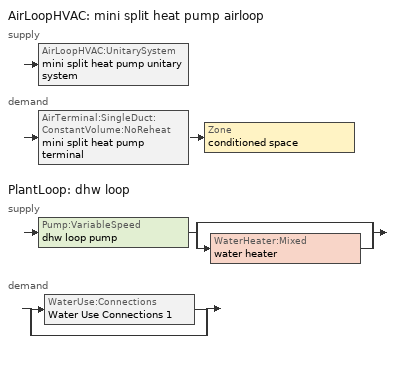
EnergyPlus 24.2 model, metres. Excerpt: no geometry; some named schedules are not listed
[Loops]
AirLoopHVAC 'mini split heat pump airloop'
 supply: AirLoopHVAC:UnitarySystem 'mini split heat pump unitary system'
 demand: AirTerminal:SingleDuct:ConstantVolume:NoReheat 'mini split heat pump terminal' > Zone 'conditioned space'
PlantLoop 'dhw loop'
 supply: Pump:VariableSpeed 'dhw loop pump' > split
  | bypass
  | WaterHeater:Mixed 'water heater'
 demand: split
  | WaterUse:Connections 'Water Use Connections 1'
  | bypass
[ZoneControl:Thermostat]
conditioned space Thermostat: Zone or ZoneList=conditioned space; Control Type Schedule=conditioned space Thermostat Schedule; Control 1=conditioned space temperature setpoint; Temperature Difference Between Cutout And Setpoint {deltaC}=0
[ThermostatSetpoint:DualSetpoint]
conditioned space temperature setpoint: Heating Setpoint Temperature Schedule=heating setpoint; Cooling Setpoint Temperature Schedule=cooling setpoint
[AirLoopHVAC:UnitarySystem] Control Type=Load; Controlling Zone or Thermostat Location=conditioned space; Dehumidification Control Type=None; Availability Schedule=Always On Discrete; Fan Placement=BlowThrough; DX Heating Coil Sizing Ratio=1; Use DOAS DX Cooling Coil=No; Minimum Supply Air Temperature {C}=2; Latent Load Control=SensibleOnlyLoadControl; Heating Supply Air Flow Rate Method=SupplyAirFlowRate; No Load Supply Air Flow Rate Method=SupplyAirFlowRate; No Load Supply Air Flow Rate {m3/s}=0; No Load Supply Air Flow Rate Control Set To Low Speed=Yes; Maximum Supply Air Temperature {C}=48.8889; Maximum Outdoor Dry-Bulb Temperature for Supplemental Heater Operation {C}=21; Ancillary On-Cycle Electric Power {W}=0; Ancillary Off-Cycle Electric Power {W}=0
Name | Supply Fan | Supply Air Fan Operating Mode Schedule | Heating Coil | Cooling Supply Air Flow Rate Method | Heating Supply Air Flow Rate {m3/s} | Cooling Coil | Cooling Supply Air Flow Rate {m3/s} | Design Specification Multispeed Object
unit heater unitary system | unit heater supply fan | unit heater auto fan schedule | unit heater htg coil | None | 0.00141584
mini split heat pump unitary system | mini split heat pump supply fan | mini split heat pump auto fan schedule | mini split heat pump htg coil | SupplyAirFlowRate | 0.187835 | mini split heat pump clg coil | 0.187835 | Unitary System Performance Multispeed 1
[Fan:SystemModel] Availability Schedule=Always On Discrete; Speed Control Method=Discrete; Electric Power Minimum Flow Rate Fraction=0.2; Design Pressure Rise {Pa}=500; Motor Efficiency=1; Motor In Air Stream Fraction=1; Design Electric Power Consumption {W}=Autosize; Design Power Sizing Method=PowerPerFlow; Electric Power Per Unit Flow Rate Per Unit Pressure {W/((m3/s)-Pa)}=1.66667; Fan Total Efficiency=0.7; Motor Loss Radiative Fraction=0
Name | Design Maximum Air Flow Rate {m3/s} | Electric Power Per Unit Flow Rate {W/(m3/s)} | Number of Speeds | Speed Flow Fraction 1 | Speed Electric Power Fraction 1 | Speed Flow Fraction 2 | Speed Electric Power Fraction 2 | Speed Flow Fraction 3 | Speed Electric Power Fraction 3 | Speed Flow Fraction 4 | Speed Electric Power Fraction 4
unit heater supply fan | 0.00141584 | 1e-06 | 1 | 1 | 1
mini split heat pump supply fan | 0.231324 | 148.322 | 4 | 0.20706 | 0.00888 | 0.252 | 0.016 | 0.812 | 0.53539 | 1 | 1
[Coil:Heating:Fuel]
unit heater htg coil: Availability Schedule=Always On Discrete; Fuel Type=OtherFuel1; Burner Efficiency=0.3; Nominal Capacity {W}=0.293071; On Cycle Parasitic Electric Load {W}=0; Off Cycle Parasitic Fuel Load {W}=0
[ZoneHVAC:Baseboard:Convective:Electric]
electric baseboard: Availability Schedule=Always On Discrete; Heating Design Capacity {W}=9710.62; Efficiency=1
[AirTerminal:SingleDuct:ConstantVolume:NoReheat]
mini split heat pump terminal: Availability Schedule=Always On Discrete; Maximum Air Flow Rate {m3/s}=0.187835
[Zone equipment]
conditioned space: unit heater unitary system, electric baseboard, mini split heat pump terminal
[AirLoopHVAC]
mini split heat pump airloop: Design Supply Air Flow Rate {m3/s}=0.187835; Design Return Air Flow Fraction of Supply Air Flow=1
[Sizing:System]
mini split heat pump airloop: Type of Load to Size On=Sensible; Design Outdoor Air Flow Rate {m3/s}=Autosize; Central Heating Maximum System Air Flow Ratio=0.3; Preheat Design Temperature {C}=7; Preheat Design Humidity Ratio {kgWater/kgDryAir}=0.008; Precool Design Temperature {C}=12.8; Precool Design Humidity Ratio {kgWater/kgDryAir}=0.008; Central Cooling Design Supply Air Temperature {C}=12.8; Central Heating Design Supply Air Temperature {C}=16.7; Type of Zone Sum to Use=NonCoincident; 100% Outdoor Air in Cooling=Yes; 100% Outdoor Air in Heating=Yes; Central Cooling Design Supply Air Humidity Ratio {kgWater/kgDryAir}=0.0085; Central Heating Design Supply Air Humidity Ratio {kgWater/kgDryAir}=0.008; Cooling Supply Air Flow Rate Method=DesignDay; Cooling Supply Air Flow Rate {m3/s}=0; Cooling Supply Air Flow Rate Per Floor Area {m3/s-m2}=0.00996765; Cooling Fraction of Autosized Cooling Supply Air Flow Rate=1; Cooling Supply Air Flow Rate Per Unit Cooling Capacity {m3/s-W}=3.94755e-05; Heating Supply Air Flow Rate Method=DesignDay; Heating Supply Air Flow Rate {m3/s}=0; Heating Supply Air Flow Rate Per Floor Area {m3/s-m2}=0.00996765; Heating Fraction of Autosized Heating Supply Air Flow Rate=1; Heating Fraction of Autosized Cooling Supply Air Flow Rate=1; Heating Supply Air Flow Rate Per Unit Heating Capacity {m3/s-W}=3.15882e-05; System Outdoor Air Method=ZoneSum; Zone Maximum Outdoor Air Fraction=1; Cooling Design Capacity Method=CoolingDesignCapacity; Cooling Design Capacity {W}=Autosize; Cooling Design Capacity Per Floor Area {W/m2}=234.7; Fraction of Autosized Cooling Design Capacity=1; Heating Design Capacity Method=HeatingDesignCapacity; Heating Design Capacity {W}=Autosize; Heating Design Capacity Per Floor Area {W/m2}=157; Fraction of Autosized Heating Design Capacity=1; Central Cooling Capacity Control Method=OnOff; Occupant Diversity=Autosize
[Coil:Heating:DX:MultiSpeed]
mini split heat pump htg coil: Availability Schedule=Always On Discrete; Minimum Outdoor Dry-Bulb Temperature for Compressor Operation {C}=-28.8889; Crankcase Heater Capacity {W}=50; Maximum Outdoor Dry-Bulb Temperature for Crankcase Heater Operation {C}=10; Defrost Energy Input Ratio Function of Temperature Curve=Defrosteir; Maximum Outdoor Dry-Bulb Temperature for Defrost Operation {C}=4.44444; Defrost Strategy=ReverseCycle; Defrost Control=Timed; Defrost Time Period Fraction=0.058333; Resistive Defrost Heater Capacity {W}=AutoSize; Apply Part Load Fraction to Speeds Greater than 1=No; Fuel Type=Electricity; Region number for Calculating HSPF=4; Number of Speeds=2; Speed Gross Rated Heating Capacity 1 {W}=1085.66; Speed Gross Rated Heating COP 1 {W/W}=3.9844; Speed Rated Air Flow Rate 1 {m3/s}=0.058306; Speed Rated Supply Air Fan Power Per Volume Flow Rate 2017 1 {W/(m3/s)}=773.3; Speed Rated Supply Air Fan Power Per Volume Flow Rate 2023 1 {W/(m3/s)}=934.4; Speed Heating Capacity Function of Temperature Curve Name 1=Heat-CAP-fT1; Speed Heating Capacity Function of Flow Fraction Curve Name 1=Heat-CAP-fFF1; Speed Energy Input Ratio Function of Temperature Curve Name 1=Heat-EIR-fT1; Speed Energy Input Ratio Function of Flow Fraction Curve Name 1=Heat-EIR-fFF1; Speed Part Load Fraction Correlation Curve Name 1=Heat-PLF-fPLR1; Speed Rated Waste Heat Fraction of Power Input 1=0.2; Speed Waste Heat Function of Temperature Curve Name 1=ConstantBiquadratic 1; Speed Gross Rated Heating Capacity 2 {W}=4276.03; Speed Gross Rated Heating COP 2 {W/W}=2.70544; Speed Rated Air Flow Rate 2 {m3/s}=0.231372; Speed Rated Supply Air Fan Power Per Volume Flow Rate 2017 2 {W/(m3/s)}=773.3; Speed Rated Supply Air Fan Power Per Volume Flow Rate 2023 2 {W/(m3/s)}=934.4; Speed Heating Capacity Function of Temperature Curve Name 2=Heat-CAP-fT2; Speed Heating Capacity Function of Flow Fraction Curve Name 2=Heat-CAP-fFF2; Speed Energy Input Ratio Function of Temperature Curve Name 2=Heat-EIR-fT2; Speed Energy Input Ratio Function of Flow Fraction Curve Name 2=Heat-EIR-fFF2; Speed Part Load Fraction Correlation Curve Name 2=Heat-PLF-fPLR2; Speed Rated Waste Heat Fraction of Power Input 2=0.2; Speed Waste Heat Function of Temperature Curve Name 2=ConstantBiquadratic 1
[Coil:Cooling:DX:MultiSpeed]
mini split heat pump clg coil: Availability Schedule=Always On Discrete; Condenser Type=AirCooled; Minimum Outdoor Dry-Bulb Temperature for Compressor Operation {C}=-25; Apply Part Load Fraction to Speeds Greater than 1=No; Apply Latent Degradation to Speeds Greater than 1=No; Crankcase Heater Capacity {W}=50; Maximum Outdoor Dry-Bulb Temperature for Crankcase Heater Operation {C}=10; Basin Heater Capacity {W/K}=0; Basin Heater Setpoint Temperature {C}=2; Fuel Type=Electricity; Number of Speeds=2; Speed Gross Rated Total Cooling Capacity 1 {W}=892.794; Speed Gross Rated Sensible Heat Ratio 1=0.806404; Speed Gross Rated Cooling COP 1 {W/W}=3.24129; Speed Rated Air Flow Rate 1 {m3/s}=0.0479074; Speed Rated Evaporator Fan Power Per Volume Flow Rate 2017 1 {W/(m3/s)}=773.3; Speed Rated Evaporator Fan Power Per Volume Flow Rate 2023 1 {W/(m3/s)}=934.4; Speed Total Cooling Capacity Function of Temperature Curve Name 1=Cool-CAP-fT1; Speed Total Cooling Capacity Function of Flow Fraction Curve Name 1=Cool-CAP-fFF1; Speed Energy Input Ratio Function of Temperature Curve Name 1=Cool-EIR-fT1; Speed Energy Input Ratio Function of Flow Fraction Curve Name 1=Cool-EIR-fFF1; Speed Part Load Fraction Correlation Curve Name 1=Cool-PLF-fPLR1; Speed Nominal Time for Condensate Removal to Begin 1 {s}=1000; Speed Ratio of Initial Moisture Evaporation Rate and Steady State Latent Capacity 1=1.5; Speed Maximum Cycling Rate 1 {cycles/hr}=3; Speed Latent Capacity Time Constant 1 {s}=45; Speed Rated Waste Heat Fraction of Power Input 1=0.2; Speed Waste Heat Function of Temperature Curve Name 1=ConstantBiquadratic; Speed Evaporative Condenser Effectiveness 1=0.9; Speed Evaporative Condenser Air Flow Rate 1 {m3/s}=AutoSize; Speed Rated Evaporative Condenser Pump Power Consumption 1 {W}=AutoSize; Speed Gross Rated Total Cooling Capacity 2 {W}=3518.37; Speed Gross Rated Sensible Heat Ratio 2=0.759942; Speed Gross Rated Cooling COP 2 {W/W}=2.58185; Speed Rated Air Flow Rate 2 {m3/s}=0.187874; Speed Rated Evaporator Fan Power Per Volume Flow Rate 2017 2 {W/(m3/s)}=773.3; Speed Rated Evaporator Fan Power Per Volume Flow Rate 2023 2 {W/(m3/s)}=934.4; Speed Total Cooling Capacity Function of Temperature Curve Name 2=Cool-CAP-fT2; Speed Total Cooling Capacity Function of Flow Fraction Curve Name 2=Cool-CAP-fFF2; Speed Energy Input Ratio Function of Temperature Curve Name 2=Cool-EIR-fT2; Speed Energy Input Ratio Function of Flow Fraction Curve Name 2=Cool-EIR-fFF2; Speed Part Load Fraction Correlation Curve Name 2=Cool-PLF-fPLR2; Speed Nominal Time for Condensate Removal to Begin 2 {s}=1000; Speed Ratio of Initial Moisture Evaporation Rate and Steady State Latent Capacity 2=1.5; Speed Maximum Cycling Rate 2 {cycles/hr}=3; Speed Latent Capacity Time Constant 2 {s}=45; Speed Rated Waste Heat Fraction of Power Input 2=0.2; Speed Waste Heat Function of Temperature Curve Name 2=ConstantBiquadratic; Speed Evaporative Condenser Effectiveness 2=0.9; Speed Evaporative Condenser Air Flow Rate 2 {m3/s}=AutoSize; Speed Rated Evaporative Condenser Pump Power Consumption 2 {W}=AutoSize
[UnitarySystemPerformance:Multispeed]
Unitary System Performance Multispeed 1: Number of Speeds for Heating=2; Number of Speeds for Cooling=2; Single Mode Operation=No; No Load Supply Air Flow Rate Ratio=1; Heating Speed Supply Air Flow Ratio 1=0.310345; Cooling Speed Supply Air Flow Ratio 1=0.255; Heating Speed Supply Air Flow Ratio 2=1.23153; Cooling Speed Supply Air Flow Ratio 2=1
[PlantLoop]
dhw loop: Fluid Type=Water; Plant Equipment Operation Scheme=dhw loop Operation Schemes; Maximum Loop Temperature {C}=100; Minimum Loop Temperature {C}=0; Maximum Loop Flow Rate {m3/s}=0.01; Minimum Loop Flow Rate {m3/s}=0; Plant Loop Volume {m3}=0.003; Load Distribution Scheme=Optimal; Plant Loop Demand Calculation Scheme=SingleSetpoint; Common Pipe Simulation=None
[Sizing:Plant]
dhw loop: Loop Type=Heating; Design Loop Exit Temperature {C}=56; Loop Design Temperature Difference {deltaC}=5.55556; Sizing Option=NonCoincident; Zone Timesteps in Averaging Window=1; Coincident Sizing Factor Mode=None
[Pump:VariableSpeed]
dhw loop pump: Design Maximum Flow Rate {m3/s}=0.01; Design Pump Head {Pa}=1; Design Power Consumption {W}=0; Motor Efficiency=0.85; Fraction of Motor Inefficiencies to Fluid Stream=0; Coefficient 1 of the Part Load Performance Curve=0; Coefficient 2 of the Part Load Performance Curve=1; Coefficient 3 of the Part Load Performance Curve=0; Coefficient 4 of the Part Load Performance Curve=0; Design Minimum Flow Rate {m3/s}=0; Pump Control Type=Intermittent; Skin Loss Radiative Fraction=0.5; Design Power Sizing Method=PowerPerFlowPerPressure; Design Electric Power per Unit Flow Rate {W/(m3/s)}=348701.1; Design Shaft Power per Unit Flow Rate per Unit Head {W/((m3/s)-Pa)}=1.28205; Design Minimum Flow Rate Fraction=0
[WaterHeater:Mixed]
water heater: Tank Volume {m3}=0.221447; Setpoint Temperature Schedule=water heater setpoint; Deadband Temperature Difference {deltaC}=2; Maximum Temperature Limit {C}=99; Heater Control Type=Cycle; Heater Maximum Capacity {W}=5500.06; Heater Minimum Capacity {W}=0; Heater Ignition Minimum Flow Rate {m3/s}=0; Heater Ignition Delay {s}=0; Heater Fuel Type=Electricity; Heater Thermal Efficiency=1; Off Cycle Parasitic Fuel Consumption Rate {W}=0; Off Cycle Parasitic Fuel Type=Electricity; Off Cycle Parasitic Heat Fraction to Tank=0; On Cycle Parasitic Fuel Consumption Rate {W}=0; On Cycle Parasitic Fuel Type=Electricity; On Cycle Parasitic Heat Fraction to Tank=0; Ambient Temperature Indicator=Zone; Ambient Temperature Zone=conditioned space; Off Cycle Loss Coefficient to Ambient Temperature {W/K}=1.99936; Off Cycle Loss Fraction to Zone=1; On Cycle Loss Coefficient to Ambient Temperature {W/K}=1.99936; On Cycle Loss Fraction to Zone=1; Use Side Effectiveness=1; Source Side Effectiveness=1; Use Side Design Flow Rate {m3/s}=Autosize; Source Side Design Flow Rate {m3/s}=Autosize; Indirect Water Heating Recovery Time {hr}=1.5; Source Side Flow Control Mode=IndirectHeatPrimarySetpoint
[WaterHeater:Sizing]
water heater: Design Mode=PeakDraw; Time Storage Can Meet Peak Draw {hr}=0.538503; Time for Tank Recovery {hr}=0; Nominal Tank Volume for Autosizing Plant Connections {m3}=1
[SetpointManager:Scheduled]
Setpoint Manager Scheduled 1: Control Variable=Temperature; Schedule=dhw temp
[WaterUse:Connections]
Water Use Connections 1: Drain Water Heat Exchanger Type=None; Drain Water Heat Exchanger Destination=Plant; Water Use Equipment Name 1=dhw fixtures; Water Use Equipment Name 2=dhw distribution waste; Water Use Equipment Name 3=clothes washer; Water Use Equipment Name 4=dishwasher
[WaterUse:Equipment]
Name | Peak Flow Rate {m3/s} | Flow Rate Fraction Schedule | Target Temperature Schedule
dhw fixtures | 4.45828e-06 | dhw fixtures schedule | mixed water temperature schedule
dhw distribution waste | 1.35156e-06 | dhw fixtures schedule | mixed water temperature schedule
clothes washer | 9.69919e-07 | clothes washer schedule
dishwasher | 2.90872e-07 | dishwasher schedule
[PlantEquipmentOperationSchemes]
dhw loop Operation Schemes: Control Scheme Object Type 1=PlantEquipmentOperation:HeatingLoad; Control Scheme Name 1=dhw loop Heating Operation Scheme; Control Scheme Schedule Name 1=Always On Discrete
[PlantEquipmentOperation:HeatingLoad]
dhw loop Heating Operation Scheme: Load Range Lower Limit 1 {W}=0; Load Range Upper Limit 1 {W}=1000000000; Range Equipment List Name 1=dhw loop Heating Equipment List
[PlantEquipmentList]
dhw loop Heating Equipment List: WaterHeater:Mixed, water heater
[EnergyManagementSystem:InternalVariable]
mini_split_heat_pump_airloop_max_sup_fan_mfr: Internal Data Index Key=mini split heat pump supply fan; Internal Data Type=Fan Maximum Mass Flow Rate
[EnergyManagementSystem:Sensor]
Name | Output:Variable or Output:Meter Index Key | Output:Variable or Output:Meter
conditioned_space_clg_unmet_s | conditioned space | Zone Cooling Setpoint Not Met Time
conditioned_space_htg_unmet_s | conditioned space | Zone Heating Setpoint Not Met Time
dhw_loss | water heater | Water Heater Heat Loss Energy
dhw_rtf | water heater | Water Heater Runtime Fraction
fridge_tin_s; tin_s; tin_s_1 | conditioned space | Zone Mean Air Temperature
ig_ee_conv_1 | clothes washer | Electric Equipment Convective Heating Energy
ig_ee_conv_3 | dishwasher | Electric Equipment Convective Heating Energy
ig_ee_rad_1 | clothes washer | Electric Equipment Radiant Heating Energy
ig_ee_rad_3 | dishwasher | Electric Equipment Radiant Heating Energy
mini_split_heat_pump_airloop_Fan_RTF_s | mini split heat pump supply fan | Fan Runtime Fraction Speed 1
mini_split_heat_pump_airloop_Fan_RTF_s_1 | mini split heat pump supply fan | Fan Runtime Fraction Speed 2
mini_split_heat_pump_airloop_Fan_RTF_s_2 | mini split heat pump supply fan | Fan Runtime Fraction Speed 3
mini_split_heat_pump_airloop_Fan_RTF_s_3 | mini split heat pump supply fan | Fan Runtime Fraction Speed 4
mini_split_heat_pump_clg_coil_s | mini split heat pump clg coil | Cooling Coil Total Cooling Energy
mini_split_heat_pump_htg_coil_s | mini split heat pump htg coil | Heating Coil Heating Energy
mini_split_heat_pump_supply_fan_s | mini split heat pump supply fan | Fan Electricity Energy
tout_s | conditioned space | Zone Outdoor Air Drybulb Temperature
unit_heater_htg_coil_s | unit heater htg coil | Heating Coil Heating Energy
unit_heater_supply_fan_s | unit heater supply fan | Fan Electricity Energy
water_heater_energy | water heater | Water Heater Electricity Rate
water_heater_off_cycle_parasitic | water heater | Water Heater Off Cycle Parasitic Electricity Rate
water_heater_on_cycle_parasitic | water heater | Water Heater On Cycle Parasitic Electricity Rate
win_s | conditioned space | Zone Air Humidity Ratio
[EnergyManagementSystem:Actuator] Actuated Component Unique=mini split heat pump supply fan; Actuated Component Type=Fan
Name | Actuated Component Control Type
mini_split_heat_pump_supply_fan_pressure_rise_act | Fan Pressure Rise
mini_split_heat_pump_supply_fan_total_efficiency_act | Fan Total Efficiency
[Schedule:Constant]
Name | Hourly Value
Always On Discrete | 1
unit heater auto fan schedule; mini split heat pump auto fan schedule | 0
dhw temp; water heater setpoint | 56
mixed water temperature schedule | 40.5556
[Schedule:Week:Daily]
clothes washer schedule Week Rule - Jan1-Dec31: clothes washer schedule day, clothes washer schedule day, clothes washer schedule day, clothes washer schedule day, clothes washer schedule day, clothes washer schedule day, clothes washer schedule day, clothes washer schedule default day, clothes washer schedule default day, clothes washer schedule default day, clothes washer schedule default day, clothes washer schedule default day
dishwasher schedule Week Rule - Jan1-Dec31: dishwasher schedule day, dishwasher schedule day, dishwasher schedule day, dishwasher schedule day, dishwasher schedule day, dishwasher schedule day, dishwasher schedule day, dishwasher schedule default day, dishwasher schedule default day, dishwasher schedule default day, dishwasher schedule default day, dishwasher schedule default day
heating setpoint Week Rule - Jan1-Dec31: heating setpoint day, heating setpoint day, heating setpoint day, heating setpoint day, heating setpoint day, heating setpoint day, heating setpoint day, heating setpoint default day, heating setpoint default day, heating setpoint default day, heating setpoint default day, heating setpoint default day
dhw fixtures schedule Week Rule - Jan1-Dec31: dhw fixtures schedule day, dhw fixtures schedule day, dhw fixtures schedule day, dhw fixtures schedule day, dhw fixtures schedule day, dhw fixtures schedule day, dhw fixtures schedule day, dhw fixtures schedule default day, dhw fixtures schedule default day, dhw fixtures schedule default day, dhw fixtures schedule default day, dhw fixtures schedule default day
[Schedule:Year]
clothes washer schedule: clothes washer schedule Week Rule - Jan1-Dec31, 1, 1, 12, 31
dishwasher schedule: dishwasher schedule Week Rule - Jan1-Dec31, 1, 1, 12, 31
heating setpoint: heating setpoint Week Rule - Jan1-Dec31, 1, 1, 12, 31
cooling setpoint: cooling setpoint Week Rule - Jan1-Dec31, 1, 1, 12, 31
dhw fixtures schedule: dhw fixtures schedule Week Rule - Jan1-Dec31, 1, 1, 12, 31
[Schedule:Compact]
conditioned space Thermostat Schedule: Through: 12/31, For: AllDays, Until: 24:00, 4
[Curve:Biquadratic] Coefficient2 x=0; Coefficient3 x**2=0; Coefficient4 y=0; Coefficient5 y**2=0; Coefficient6 x*y=0
Name | Coefficient1 Constant | Minimum Value of x {BasedOnField A2} | Maximum Value of x {BasedOnField A2} | Minimum Value of y {BasedOnField A3} | Maximum Value of y {BasedOnField A3}
Defrosteir | 0.1528 | -100 | 100 | -100 | 100
ConstantBiquadratic 1; ConstantBiquadratic | 1 | 0 | 1 | 0 | 1
[Table:Lookup]
Heat-CAP-fT1: Heat-CAP-fT1 Independent Variable List, None, 1, 0, Dimensionless, 0.47167, 0.475613, 0.480235, 0.485549, 0.491575, 0.498343, 0.505891, 0.51427, 0.52354, 0.533775, 0.545064, 0.557514, 0.571251, 0.586427, 0.603225, 0.621863, 0.642609, 0.665895, 0.692043, 0.721559, 0.755084, 0.793437, 0.83768, 0.889221, 0.949958, 1.02252, 1.07815, 1.14184, 0.407883, 0.415071, 0.422687, 0.430771, 0.439368, 0.448528, 0.458309, 0.468774, 0.48, 0.492072, 0.50509, 0.519168, 0.534443, 0.551074, 0.569249, 0.589194, 0.61118, 0.635651, 0.662927, 0.693518, 0.728069, 0.767402, 0.812583, 0.865021, 0.926617, 1, 1.05615, 1.12035, 0.344096, 0.354529, 0.365139, 0.375993, 0.387161, 0.398714, 0.410726, 0.423279, 0.436461, 0.45037, 0.465115, 0.480823, 0.497636, 0.51572, 0.535273, 0.556524, 0.579752, 0.605408, 0.633811, 0.665478, 0.701055, 0.741367, 0.787485, 0.84082, 0.903275, 0.977482, 1.03416, 1.09886
Heat-EIR-fT1: Heat-EIR-fT1 Independent Variable List, None, 1, 0, Dimensionless, 2.96268, 2.87802, 2.79337, 2.70873, 2.62411, 2.5395, 2.45491, 2.37035, 2.28581, 2.20131, 2.11684, 2.03242, 1.94807, 1.86379, 1.7796, 1.69553, 1.61162, 1.52754, 1.44373, 1.36028, 1.27731, 1.19502, 1.11368, 1.03372, 0.955731, 0.88061, 0.833523, 0.788472, 3.38536, 3.29009, 3.19483, 3.09956, 3.0043, 2.90903, 2.81377, 2.7185, 2.62324, 2.52798, 2.43271, 2.33745, 2.24218, 2.14692, 2.05165, 1.95639, 1.86112, 1.76544, 1.66976, 1.57408, 1.4784, 1.38272, 1.28704, 1.19136, 1.09568, 1, 0.937364, 0.874727, 3.85493, 3.74818, 3.64143, 3.53467, 3.42791, 3.32113, 3.21434, 3.10754, 3.00072, 2.89388, 2.78701, 2.68011, 2.57315, 2.46614, 2.35906, 2.25187, 2.14456, 2.03661, 1.92842, 1.8199, 1.71093, 1.60133, 1.49079, 1.37889, 1.26496, 1.14801, 1.06918, 0.988044
Heat-CAP-fT2: Heat-CAP-fT2 Independent Variable List, None, 1, 0, Dimensionless, 0.0852285, 0.128589, 0.175139, 0.225782, 0.281419, 0.343056, 0.411881, 0.483611, 0.564278, 0.65573, 0.760339, 0.881216, 1.02252, 1.21106, 0.0737025, 0.114404, 0.159068, 0.208304, 0.262852, 0.323621, 0.391737, 0.462915, 0.543111, 0.634156, 0.738411, 0.858975, 1, 1.18827, 0.0621765, 0.100218, 0.142997, 0.190827, 0.244286, 0.304185, 0.371593, 0.442219, 0.521945, 0.612583, 0.716483, 0.836734, 0.977482, 1.16548
Heat-EIR-fT2: Heat-EIR-fT2 Independent Variable List, None, 1, 0, Dimensionless, 1.79984, 1.71722, 1.63471, 1.55233, 1.47015, 1.38827, 1.30682, 1.23166, 1.15733, 1.08424, 1.01304, 0.944707, 0.88061, 0.816165, 2.05662, 1.96537, 1.87412, 1.78288, 1.69163, 1.60038, 1.50913, 1.42428, 1.33942, 1.25457, 1.16971, 1.08486, 1, 0.90545, 2.34188, 2.24171, 2.14148, 2.04116, 1.9407, 1.84001, 1.73897, 1.6445, 1.54928, 1.45289, 1.35466, 1.25355, 1.14801, 1.02275
Cool-CAP-fT1: Cool-CAP-fT1 Independent Variable List, None, 1, 0, Dimensionless, 1.1872, 1.12923, 1.08523, 1.05074, 1.02489, 1.00336, 0.982348, 1.30487, 1.21601, 1.15002, 1.09908, 1.06135, 1.03018, 1, 1.8048, 1.68219, 1.59203, 1.52293, 1.472, 1.43009, 1.38965
Cool-EIR-fT1: Cool-EIR-fT1 Independent Variable List, None, 1, 0, Dimensionless, 0.410015, 0.514694, 0.617428, 0.717016, 0.806785, 0.894945, 0.996522, 0.493173, 0.578657, 0.664142, 0.749626, 0.82864, 0.907654, 1, 0.221524, 0.268744, 0.330372, 0.397215, 0.460435, 0.523902, 0.597866
Cool-CAP-fT2: Cool-CAP-fT2 Independent Variable List, None, 1, 0, Dimensionless, 1.00322, 0.996255, 0.991386, 0.987907, 0.98561, 0.98386, 0.982348, 1.10265, 1.07309, 1.05079, 1.03336, 1.02073, 1.01016, 1, 1.52511, 1.48447, 1.45464, 1.43186, 1.41565, 1.4023, 1.38965
Cool-EIR-fT2: Cool-EIR-fT2 Independent Variable List, None, 1, 0, Dimensionless, 0.42733, 0.531173, 0.633056, 0.731662, 0.817447, 0.901601, 0.996522, 0.513999, 0.597645, 0.681291, 0.764937, 0.839671, 0.914405, 1, 0.230879, 0.277317, 0.338574, 0.405328, 0.466437, 0.527799, 0.597866
[Table:IndependentVariableList]
Heat-CAP-fT1 Independent Variable List: dry_bulb_temp_in, dry_bulb_temp_out 4
Heat-EIR-fT1 Independent Variable List: dry_bulb_temp_in 1, dry_bulb_temp_out 5
Heat-CAP-fT2 Independent Variable List: dry_bulb_temp_in 2, dry_bulb_temp_out 6
Heat-EIR-fT2 Independent Variable List: dry_bulb_temp_in 3, dry_bulb_temp_out 7
Cool-CAP-fT1 Independent Variable List: wet_bulb_temp_in, dry_bulb_temp_out
Cool-EIR-fT1 Independent Variable List: wet_bulb_temp_in 1, dry_bulb_temp_out 1
Cool-CAP-fT2 Independent Variable List: wet_bulb_temp_in 2, dry_bulb_temp_out 2
Cool-EIR-fT2 Independent Variable List: wet_bulb_temp_in 3, dry_bulb_temp_out 3
[Curve:Quadratic] Coefficient3 x**2=0; Minimum Value of x {BasedOnField A2}=0
Name | Coefficient1 Constant | Coefficient2 x | Maximum Value of x {BasedOnField A2} | Minimum Curve Output {BasedOnField A3} | Maximum Curve Output {BasedOnField A3}
Heat-CAP-fFF1; Heat-EIR-fFF1; Heat-CAP-fFF2; Heat-EIR-fFF2; Cool-CAP-fFF1; Cool-EIR-fFF1; Cool-CAP-fFF2; Cool-EIR-fFF2 | 1 | 0 | 2 | 0 | 2
Heat-PLF-fPLR1; Heat-PLF-fPLR2; Cool-PLF-fPLR1; Cool-PLF-fPLR2 | 0.75 | 0.25 | 1 | 0.7 | 1
